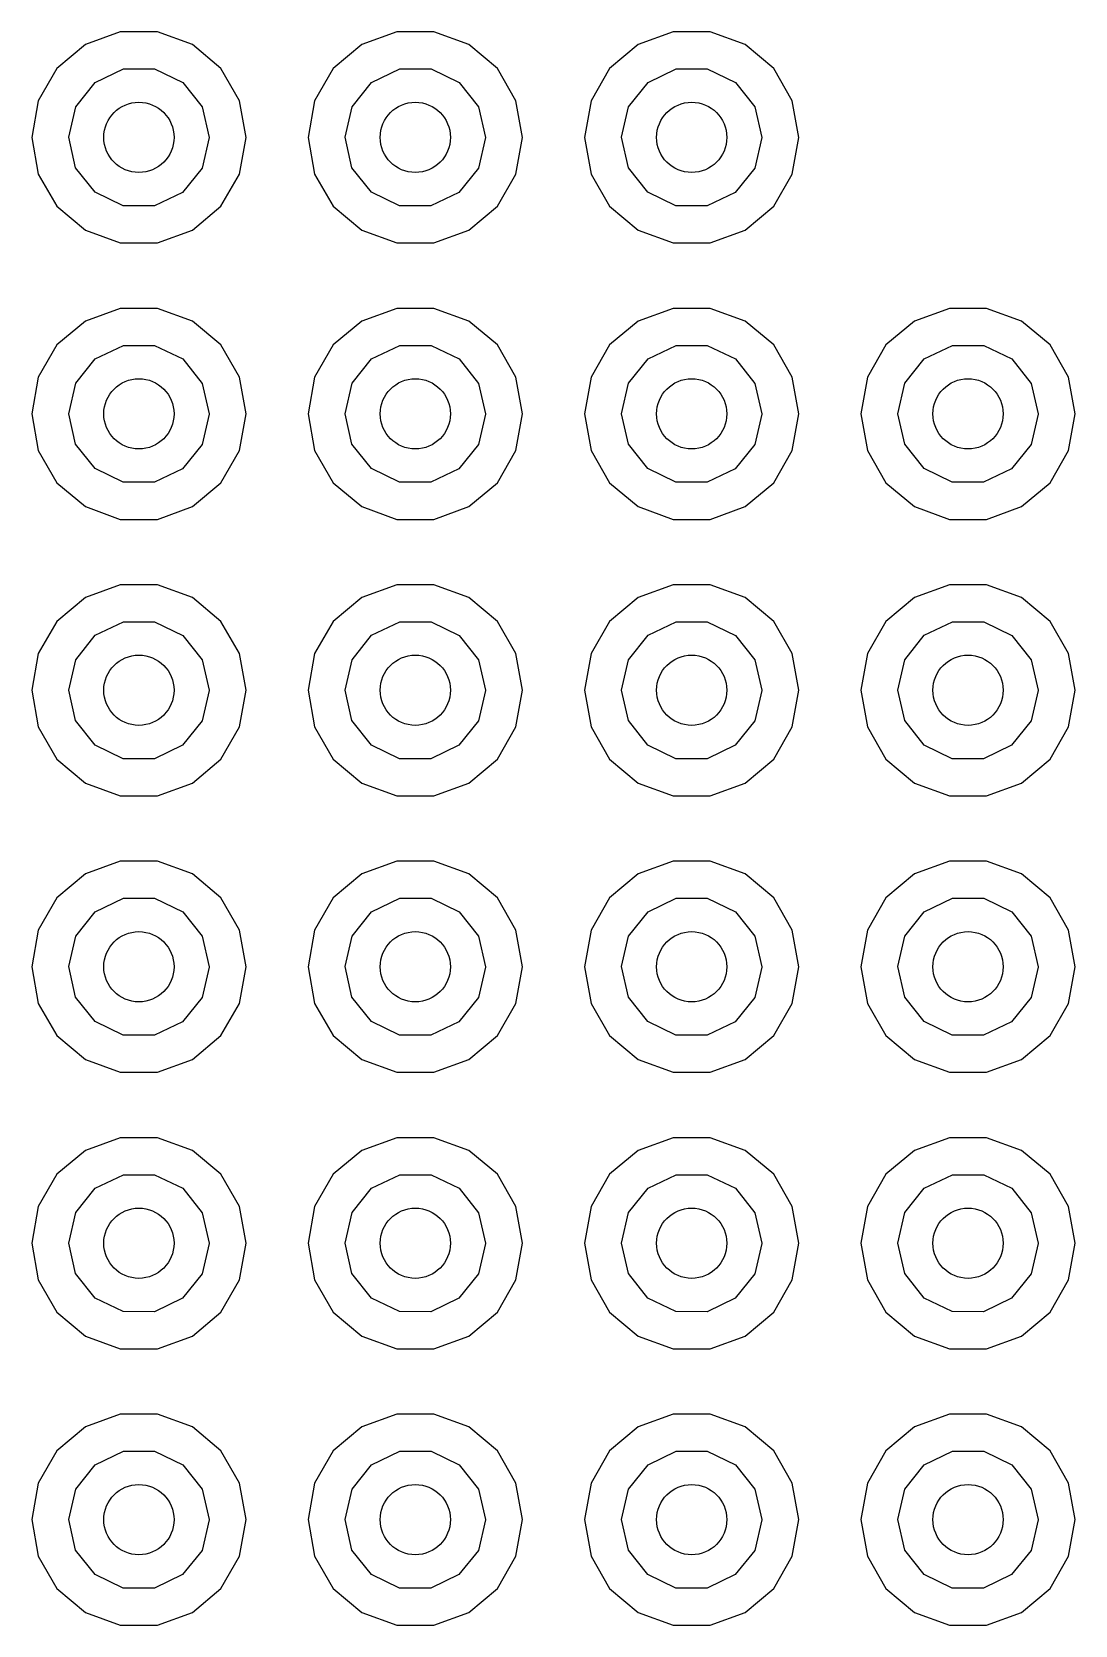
# Model space of a CAD drawing. Extents: x 2.01 to 4.77, y -4.11 to -1.35.
# Drawn here: x 2.9701 to 3.089, y -3.1006 to -2.9191 of the extents above; entities that cross this region are included whole.
import ezdxf

# ---------------------------------------------------------------- set-up
doc = ezdxf.new("R2010")
doc.units = 0
doc.header["$MEASUREMENT"] = 0
doc.layers.add('BLACK', color=7, linetype='CONTINUOUS')

msp = doc.modelspace()

# ---------------------------------------------------------------- linework, layer by layer
at = {"layer": 'BLACK', "linetype": 'CONTINUOUS'}
for p, q in [((2.97618, -2.92053), (2.97293, -2.92326)), ((2.98016, -2.91908), (2.97618, -2.92053)), ((2.9844, -2.91908), (2.98016, -2.91908)), ((2.98839, -2.92053), (2.9844, -2.91908)), ((2.99163, -2.92326), (2.98839, -2.92053)), ((3.00768, -2.92053), (3.00443, -2.92326)), ((3.01166, -2.91908), (3.00768, -2.92053)), ((3.0159, -2.91908), (3.01166, -2.91908)), ((3.01988, -2.92053), (3.0159, -2.91908)), ((3.02313, -2.92326), (3.01988, -2.92053)), ((3.03917, -2.92053), (3.03593, -2.92326)), ((3.04316, -2.91908), (3.03917, -2.92053)), ((3.0474, -2.91908), (3.04316, -2.91908)), ((3.05138, -2.92053), (3.0474, -2.91908)), ((3.05463, -2.92326), (3.05138, -2.92053)), ((2.97293, -2.92326), (2.97081, -2.92693)), ((2.9773, -2.92484), (2.98051, -2.9233)), ((2.98051, -2.9233), (2.98407, -2.9233)), ((2.98407, -2.9233), (2.98727, -2.92485)), ((2.99375, -2.92693), (2.99163, -2.92326)), ((3.00443, -2.92326), (3.00231, -2.92693)), ((3.0088, -2.92484), (3.01201, -2.9233)), ((3.01201, -2.9233), (3.01557, -2.9233)), ((3.01557, -2.9233), (3.01877, -2.92485)), ((3.02525, -2.92693), (3.02313, -2.92326)), ((3.03593, -2.92326), (3.03381, -2.92693)), ((3.0403, -2.92484), (3.0435, -2.9233)), ((3.0435, -2.9233), (3.04706, -2.9233)), ((3.04706, -2.9233), (3.05027, -2.92485)), ((3.05674, -2.92693), (3.05463, -2.92326)), ((2.97508, -2.92762), (2.9773, -2.92484)), ((2.98727, -2.92485), (2.98949, -2.92763)), ((3.00658, -2.92762), (3.0088, -2.92484)), ((3.01877, -2.92485), (3.02099, -2.92763)), ((3.03807, -2.92762), (3.0403, -2.92484)), ((3.05027, -2.92485), (3.05248, -2.92763)), ((2.97081, -2.92693), (2.97008, -2.9311)), ((2.97428, -2.93109), (2.97508, -2.92762)), ((2.98949, -2.92763), (2.99028, -2.9311)), ((2.99449, -2.9311), (2.99375, -2.92693)), ((3.00231, -2.92693), (3.00157, -2.9311)), ((3.00578, -2.93109), (3.00658, -2.92762)), ((3.02099, -2.92763), (3.02178, -2.9311)), ((3.02598, -2.9311), (3.02525, -2.92693)), ((3.03381, -2.92693), (3.03307, -2.9311)), ((3.03728, -2.93109), (3.03807, -2.92762)), ((3.05248, -2.92763), (3.05328, -2.9311)), ((3.05748, -2.9311), (3.05674, -2.92693)), ((2.97008, -2.9311), (2.97081, -2.93528)), ((2.97507, -2.93456), (2.97428, -2.93109)), ((2.99028, -2.93113), (2.98948, -2.9346)), ((2.99028, -2.9311), (2.99028, -2.93113)), ((2.99375, -2.93528), (2.99449, -2.9311)), ((3.00157, -2.9311), (3.00231, -2.93528)), ((3.00656, -2.93456), (3.00578, -2.93109)), ((3.02178, -2.93113), (3.02098, -2.9346)), ((3.02178, -2.9311), (3.02178, -2.93113)), ((3.02525, -2.93528), (3.02598, -2.9311)), ((3.03307, -2.9311), (3.03381, -2.93528)), ((3.03806, -2.93456), (3.03728, -2.93109)), ((3.05328, -2.93113), (3.05247, -2.9346)), ((3.05328, -2.9311), (3.05328, -2.93113)), ((3.05674, -2.93528), (3.05748, -2.9311)), ((2.97728, -2.93735), (2.97507, -2.93456)), ((2.98948, -2.9346), (2.98725, -2.93737)), ((3.00878, -2.93735), (3.00656, -2.93456)), ((3.02098, -2.9346), (3.01875, -2.93737)), ((3.04027, -2.93735), (3.03806, -2.93456)), ((3.05247, -2.9346), (3.05024, -2.93737)), ((2.97081, -2.93528), (2.97293, -2.93895)), ((2.99163, -2.93895), (2.99375, -2.93528)), ((3.00231, -2.93528), (3.00443, -2.93895)), ((3.02313, -2.93895), (3.02525, -2.93528)), ((3.03381, -2.93528), (3.03593, -2.93895)), ((3.05463, -2.93895), (3.05674, -2.93528)), ((2.98048, -2.9389), (2.97728, -2.93735)), ((2.98725, -2.93737), (2.98404, -2.93891)), ((3.01198, -2.9389), (3.00878, -2.93735)), ((3.01875, -2.93737), (3.01554, -2.93891)), ((3.04348, -2.9389), (3.04027, -2.93735)), ((3.05024, -2.93737), (3.04703, -2.93891)), ((2.97293, -2.93895), (2.97618, -2.94167)), ((2.98404, -2.93891), (2.98048, -2.9389)), ((2.98839, -2.94167), (2.99163, -2.93895)), ((3.00443, -2.93895), (3.00768, -2.94167)), ((3.01554, -2.93891), (3.01198, -2.9389)), ((3.01988, -2.94167), (3.02313, -2.93895)), ((3.03593, -2.93895), (3.03917, -2.94167)), ((3.04703, -2.93891), (3.04348, -2.9389)), ((3.05138, -2.94167), (3.05463, -2.93895)), ((2.97618, -2.94167), (2.98016, -2.94312)), ((2.9844, -2.94312), (2.98839, -2.94167)), ((3.00768, -2.94167), (3.01166, -2.94312)), ((3.0159, -2.94312), (3.01988, -2.94167)), ((3.03917, -2.94167), (3.04316, -2.94312)), ((3.0474, -2.94312), (3.05138, -2.94167)), ((2.98016, -2.94312), (2.9844, -2.94312)), ((3.01166, -2.94312), (3.0159, -2.94312)), ((3.04316, -2.94312), (3.0474, -2.94312)), ((2.98016, -2.95058), (2.97618, -2.95203)), ((2.9844, -2.95058), (2.98016, -2.95058)), ((2.98839, -2.95203), (2.9844, -2.95058)), ((3.01166, -2.95058), (3.00768, -2.95203)), ((3.0159, -2.95058), (3.01166, -2.95058)), ((3.01988, -2.95203), (3.0159, -2.95058)), ((3.04316, -2.95058), (3.03917, -2.95203)), ((3.0474, -2.95058), (3.04316, -2.95058)), ((3.05138, -2.95203), (3.0474, -2.95058)), ((3.07465, -2.95058), (3.07067, -2.95203)), ((3.07889, -2.95058), (3.07465, -2.95058)), ((3.08287, -2.95203), (3.07889, -2.95058)), ((2.97618, -2.95203), (2.97293, -2.95475)), ((2.99163, -2.95475), (2.98839, -2.95203)), ((3.00768, -2.95203), (3.00443, -2.95475)), ((3.02313, -2.95475), (3.01988, -2.95203)), ((3.03917, -2.95203), (3.03593, -2.95475)), ((3.05463, -2.95475), (3.05138, -2.95203)), ((3.07067, -2.95203), (3.06742, -2.95475)), ((3.08612, -2.95475), (3.08287, -2.95203)), ((2.97293, -2.95475), (2.97081, -2.95842)), ((2.9773, -2.95634), (2.98051, -2.9548)), ((2.98051, -2.9548), (2.98407, -2.9548)), ((2.98407, -2.9548), (2.98727, -2.95635)), ((2.99375, -2.95842), (2.99163, -2.95475)), ((3.00443, -2.95475), (3.00231, -2.95842)), ((3.0088, -2.95634), (3.01201, -2.9548)), ((3.01201, -2.9548), (3.01557, -2.9548)), ((3.01557, -2.9548), (3.01877, -2.95635)), ((3.02525, -2.95842), (3.02313, -2.95475)), ((3.03593, -2.95475), (3.03381, -2.95842)), ((3.0403, -2.95634), (3.0435, -2.9548)), ((3.0435, -2.9548), (3.04706, -2.9548)), ((3.04706, -2.9548), (3.05027, -2.95635)), ((3.05674, -2.95842), (3.05463, -2.95475)), ((3.06742, -2.95475), (3.0653, -2.95842)), ((3.07179, -2.95634), (3.075, -2.9548)), ((3.075, -2.9548), (3.07856, -2.9548)), ((3.07856, -2.9548), (3.08176, -2.95635)), ((3.08824, -2.95842), (3.08612, -2.95475)), ((2.97508, -2.95912), (2.9773, -2.95634)), ((2.98727, -2.95635), (2.98949, -2.95913)), ((3.00658, -2.95912), (3.0088, -2.95634)), ((3.01877, -2.95635), (3.02099, -2.95913)), ((3.03807, -2.95912), (3.0403, -2.95634)), ((3.05027, -2.95635), (3.05248, -2.95913)), ((3.06957, -2.95912), (3.07179, -2.95634)), ((3.08176, -2.95635), (3.08398, -2.95913)), ((2.97081, -2.95842), (2.97008, -2.9626)), ((2.99449, -2.9626), (2.99375, -2.95842)), ((3.00231, -2.95842), (3.00157, -2.9626)), ((3.02598, -2.9626), (3.02525, -2.95842)), ((3.03381, -2.95842), (3.03307, -2.9626)), ((3.05748, -2.9626), (3.05674, -2.95842)), ((3.0653, -2.95842), (3.06457, -2.9626)), ((3.08898, -2.9626), (3.08824, -2.95842)), ((2.97428, -2.96258), (2.97508, -2.95912)), ((2.98949, -2.95913), (2.99028, -2.9626)), ((3.00578, -2.96258), (3.00658, -2.95912)), ((3.02099, -2.95913), (3.02178, -2.9626)), ((3.03728, -2.96258), (3.03807, -2.95912)), ((3.05248, -2.95913), (3.05328, -2.9626)), ((3.06877, -2.96258), (3.06957, -2.95912)), ((3.08398, -2.95913), (3.08477, -2.9626)), ((2.97008, -2.9626), (2.97081, -2.96677)), ((2.97507, -2.96606), (2.97428, -2.96258)), ((2.99028, -2.96263), (2.98948, -2.96609)), ((2.99028, -2.9626), (2.99028, -2.96263)), ((2.99375, -2.96677), (2.99449, -2.9626)), ((3.00157, -2.9626), (3.00231, -2.96677)), ((3.00656, -2.96606), (3.00578, -2.96258)), ((3.02178, -2.96263), (3.02098, -2.96609)), ((3.02178, -2.9626), (3.02178, -2.96263)), ((3.02525, -2.96677), (3.02598, -2.9626)), ((3.03307, -2.9626), (3.03381, -2.96677)), ((3.03806, -2.96606), (3.03728, -2.96258)), ((3.05328, -2.96263), (3.05247, -2.96609)), ((3.05328, -2.9626), (3.05328, -2.96263)), ((3.05674, -2.96677), (3.05748, -2.9626)), ((3.06457, -2.9626), (3.0653, -2.96677)), ((3.06956, -2.96606), (3.06877, -2.96258)), ((3.08477, -2.96263), (3.08397, -2.96609)), ((3.08477, -2.9626), (3.08477, -2.96263)), ((3.08824, -2.96677), (3.08898, -2.9626)), ((2.97081, -2.96677), (2.97293, -2.97044)), ((2.97728, -2.96884), (2.97507, -2.96606)), ((2.98948, -2.96609), (2.98725, -2.96887)), ((2.99163, -2.97044), (2.99375, -2.96677)), ((3.00231, -2.96677), (3.00443, -2.97044)), ((3.00878, -2.96884), (3.00656, -2.96606)), ((3.02098, -2.96609), (3.01875, -2.96887)), ((3.02313, -2.97044), (3.02525, -2.96677)), ((3.03381, -2.96677), (3.03593, -2.97044)), ((3.04027, -2.96884), (3.03806, -2.96606)), ((3.05247, -2.96609), (3.05024, -2.96887)), ((3.05463, -2.97044), (3.05674, -2.96677)), ((3.0653, -2.96677), (3.06742, -2.97044)), ((3.07177, -2.96884), (3.06956, -2.96606)), ((3.08397, -2.96609), (3.08174, -2.96887)), ((3.08612, -2.97044), (3.08824, -2.96677)), ((2.98048, -2.97039), (2.97728, -2.96884)), ((2.98725, -2.96887), (2.98404, -2.9704)), ((3.01198, -2.97039), (3.00878, -2.96884)), ((3.01875, -2.96887), (3.01554, -2.9704)), ((3.04348, -2.97039), (3.04027, -2.96884)), ((3.05024, -2.96887), (3.04703, -2.9704)), ((3.07497, -2.97039), (3.07177, -2.96884)), ((3.08174, -2.96887), (3.07853, -2.9704)), ((2.97293, -2.97044), (2.97618, -2.97317)), ((2.98404, -2.9704), (2.98048, -2.97039)), ((2.98839, -2.97317), (2.99163, -2.97044)), ((3.00443, -2.97044), (3.00768, -2.97317)), ((3.01554, -2.9704), (3.01198, -2.97039)), ((3.01988, -2.97317), (3.02313, -2.97044)), ((3.03593, -2.97044), (3.03917, -2.97317)), ((3.04703, -2.9704), (3.04348, -2.97039)), ((3.05138, -2.97317), (3.05463, -2.97044)), ((3.06742, -2.97044), (3.07067, -2.97317)), ((3.07853, -2.9704), (3.07497, -2.97039)), ((3.08287, -2.97317), (3.08612, -2.97044)), ((2.97618, -2.97317), (2.98016, -2.97462)), ((2.9844, -2.97462), (2.98839, -2.97317)), ((3.00768, -2.97317), (3.01166, -2.97462)), ((3.0159, -2.97462), (3.01988, -2.97317)), ((3.03917, -2.97317), (3.04316, -2.97462)), ((3.0474, -2.97462), (3.05138, -2.97317)), ((3.07067, -2.97317), (3.07465, -2.97462)), ((3.07889, -2.97462), (3.08287, -2.97317)), ((2.98016, -2.97462), (2.9844, -2.97462)), ((3.01166, -2.97462), (3.0159, -2.97462)), ((3.04316, -2.97462), (3.0474, -2.97462)), ((3.07465, -2.97462), (3.07889, -2.97462)), ((2.98016, -2.98207), (2.97618, -2.98352)), ((2.9844, -2.98207), (2.98016, -2.98207)), ((2.98839, -2.98352), (2.9844, -2.98207)), ((3.01166, -2.98207), (3.00768, -2.98352)), ((3.0159, -2.98207), (3.01166, -2.98207)), ((3.01988, -2.98352), (3.0159, -2.98207)), ((3.04316, -2.98207), (3.03917, -2.98352)), ((3.0474, -2.98207), (3.04316, -2.98207)), ((3.05138, -2.98352), (3.0474, -2.98207)), ((3.07465, -2.98207), (3.07067, -2.98352)), ((3.07889, -2.98207), (3.07465, -2.98207)), ((3.08287, -2.98352), (3.07889, -2.98207)), ((2.97618, -2.98352), (2.97293, -2.98625)), ((2.99163, -2.98625), (2.98839, -2.98352)), ((3.00768, -2.98352), (3.00443, -2.98625)), ((3.02313, -2.98625), (3.01988, -2.98352)), ((3.03917, -2.98352), (3.03593, -2.98625)), ((3.05463, -2.98625), (3.05138, -2.98352)), ((3.07067, -2.98352), (3.06742, -2.98625)), ((3.08612, -2.98625), (3.08287, -2.98352)), ((2.97293, -2.98625), (2.97081, -2.98992)), ((2.9773, -2.98783), (2.98051, -2.98629)), ((2.98051, -2.98629), (2.98407, -2.9863)), ((2.98407, -2.9863), (2.98727, -2.98784)), ((2.99375, -2.98992), (2.99163, -2.98625)), ((3.00443, -2.98625), (3.00231, -2.98992)), ((3.0088, -2.98783), (3.01201, -2.98629)), ((3.01201, -2.98629), (3.01557, -2.9863)), ((3.01557, -2.9863), (3.01877, -2.98784)), ((3.02525, -2.98992), (3.02313, -2.98625)), ((3.03593, -2.98625), (3.03381, -2.98992)), ((3.0403, -2.98783), (3.0435, -2.98629)), ((3.0435, -2.98629), (3.04706, -2.9863)), ((3.04706, -2.9863), (3.05027, -2.98784)), ((3.05674, -2.98992), (3.05463, -2.98625)), ((3.06742, -2.98625), (3.0653, -2.98992)), ((3.07179, -2.98783), (3.075, -2.98629)), ((3.075, -2.98629), (3.07856, -2.9863)), ((3.07856, -2.9863), (3.08176, -2.98784)), ((3.08824, -2.98992), (3.08612, -2.98625)), ((2.97508, -2.99061), (2.9773, -2.98783)), ((2.98727, -2.98784), (2.98949, -2.99063)), ((3.00658, -2.99061), (3.0088, -2.98783)), ((3.01877, -2.98784), (3.02099, -2.99063)), ((3.03807, -2.99061), (3.0403, -2.98783)), ((3.05027, -2.98784), (3.05248, -2.99063)), ((3.06957, -2.99061), (3.07179, -2.98783)), ((3.08176, -2.98784), (3.08398, -2.99063)), ((2.97081, -2.98992), (2.97008, -2.99409)), ((2.97428, -2.99408), (2.97508, -2.99061)), ((2.98949, -2.99063), (2.99028, -2.99409)), ((2.99449, -2.99409), (2.99375, -2.98992)), ((3.00231, -2.98992), (3.00157, -2.99409)), ((3.00578, -2.99408), (3.00658, -2.99061)), ((3.02099, -2.99063), (3.02178, -2.99409)), ((3.02598, -2.99409), (3.02525, -2.98992)), ((3.03381, -2.98992), (3.03307, -2.99409)), ((3.03728, -2.99408), (3.03807, -2.99061)), ((3.05248, -2.99063), (3.05328, -2.99409)), ((3.05748, -2.99409), (3.05674, -2.98992)), ((3.0653, -2.98992), (3.06457, -2.99409)), ((3.06877, -2.99408), (3.06957, -2.99061)), ((3.08398, -2.99063), (3.08477, -2.99409)), ((3.08898, -2.99409), (3.08824, -2.98992)), ((2.97008, -2.99409), (2.97081, -2.99827)), ((2.97507, -2.99755), (2.97428, -2.99408)), ((2.99028, -2.99412), (2.98948, -2.99759)), ((2.99028, -2.99409), (2.99028, -2.99412)), ((2.99375, -2.99827), (2.99449, -2.99409)), ((3.00157, -2.99409), (3.00231, -2.99827)), ((3.00656, -2.99755), (3.00578, -2.99408)), ((3.02178, -2.99412), (3.02098, -2.99759)), ((3.02178, -2.99409), (3.02178, -2.99412)), ((3.02525, -2.99827), (3.02598, -2.99409)), ((3.03307, -2.99409), (3.03381, -2.99827)), ((3.03806, -2.99755), (3.03728, -2.99408)), ((3.05328, -2.99412), (3.05247, -2.99759)), ((3.05328, -2.99409), (3.05328, -2.99412)), ((3.05674, -2.99827), (3.05748, -2.99409)), ((3.06457, -2.99409), (3.0653, -2.99827)), ((3.06956, -2.99755), (3.06877, -2.99408)), ((3.08477, -2.99412), (3.08397, -2.99759)), ((3.08477, -2.99409), (3.08477, -2.99412)), ((3.08824, -2.99827), (3.08898, -2.99409)), ((2.97081, -2.99827), (2.97293, -3.00194)), ((2.97728, -3.00034), (2.97507, -2.99755)), ((2.98948, -2.99759), (2.98725, -3.00036)), ((2.99163, -3.00194), (2.99375, -2.99827)), ((3.00231, -2.99827), (3.00443, -3.00194)), ((3.00878, -3.00034), (3.00656, -2.99755)), ((3.02098, -2.99759), (3.01875, -3.00036)), ((3.02313, -3.00194), (3.02525, -2.99827)), ((3.03381, -2.99827), (3.03593, -3.00194)), ((3.04027, -3.00034), (3.03806, -2.99755)), ((3.05247, -2.99759), (3.05024, -3.00036)), ((3.05463, -3.00194), (3.05674, -2.99827)), ((3.0653, -2.99827), (3.06742, -3.00194)), ((3.07177, -3.00034), (3.06956, -2.99755)), ((3.08397, -2.99759), (3.08174, -3.00036)), ((3.08612, -3.00194), (3.08824, -2.99827)), ((2.98048, -3.00189), (2.97728, -3.00034)), ((2.98725, -3.00036), (2.98404, -3.0019)), ((3.01198, -3.00189), (3.00878, -3.00034)), ((3.01875, -3.00036), (3.01554, -3.0019)), ((3.04348, -3.00189), (3.04027, -3.00034)), ((3.05024, -3.00036), (3.04703, -3.0019)), ((3.07497, -3.00189), (3.07177, -3.00034)), ((3.08174, -3.00036), (3.07853, -3.0019)), ((2.97293, -3.00194), (2.97618, -3.00466)), ((2.98404, -3.0019), (2.98048, -3.00189)), ((2.98839, -3.00466), (2.99163, -3.00194)), ((3.00443, -3.00194), (3.00768, -3.00466)), ((3.01554, -3.0019), (3.01198, -3.00189)), ((3.01988, -3.00466), (3.02313, -3.00194)), ((3.03593, -3.00194), (3.03917, -3.00466)), ((3.04703, -3.0019), (3.04348, -3.00189)), ((3.05138, -3.00466), (3.05463, -3.00194)), ((3.06742, -3.00194), (3.07067, -3.00466)), ((3.07853, -3.0019), (3.07497, -3.00189)), ((3.08287, -3.00466), (3.08612, -3.00194)), ((2.97618, -3.00466), (2.98016, -3.00611)), ((2.9844, -3.00611), (2.98839, -3.00466)), ((3.00768, -3.00466), (3.01166, -3.00611)), ((3.0159, -3.00611), (3.01988, -3.00466)), ((3.03917, -3.00466), (3.04316, -3.00611)), ((3.0474, -3.00611), (3.05138, -3.00466)), ((3.07067, -3.00466), (3.07465, -3.00611)), ((3.07889, -3.00611), (3.08287, -3.00466)), ((2.98016, -3.00611), (2.9844, -3.00611)), ((3.01166, -3.00611), (3.0159, -3.00611)), ((3.04316, -3.00611), (3.0474, -3.00611)), ((3.07465, -3.00611), (3.07889, -3.00611)), ((2.97618, -3.01502), (2.97293, -3.01775)), ((2.98016, -3.01357), (2.97618, -3.01502)), ((2.9844, -3.01357), (2.98016, -3.01357)), ((2.98839, -3.01502), (2.9844, -3.01357)), ((2.99163, -3.01775), (2.98839, -3.01502)), ((3.00768, -3.01502), (3.00443, -3.01775)), ((3.01166, -3.01357), (3.00768, -3.01502)), ((3.0159, -3.01357), (3.01166, -3.01357)), ((3.01988, -3.01502), (3.0159, -3.01357)), ((3.02313, -3.01775), (3.01988, -3.01502)), ((3.03917, -3.01502), (3.03593, -3.01775)), ((3.04316, -3.01357), (3.03917, -3.01502)), ((3.0474, -3.01357), (3.04316, -3.01357)), ((3.05138, -3.01502), (3.0474, -3.01357)), ((3.05463, -3.01775), (3.05138, -3.01502)), ((3.07067, -3.01502), (3.06742, -3.01775)), ((3.07465, -3.01357), (3.07067, -3.01502)), ((3.07889, -3.01357), (3.07465, -3.01357)), ((3.08287, -3.01502), (3.07889, -3.01357)), ((3.08612, -3.01775), (3.08287, -3.01502)), ((2.97293, -3.01775), (2.97081, -3.02142)), ((2.9773, -3.01933), (2.98051, -3.01779)), ((2.98051, -3.01779), (2.98407, -3.01779)), ((2.98407, -3.01779), (2.98727, -3.01934)), ((2.99375, -3.02142), (2.99163, -3.01775)), ((3.00443, -3.01775), (3.00231, -3.02142)), ((3.0088, -3.01933), (3.01201, -3.01779)), ((3.01201, -3.01779), (3.01557, -3.01779)), ((3.01557, -3.01779), (3.01877, -3.01934)), ((3.02525, -3.02142), (3.02313, -3.01775)), ((3.03593, -3.01775), (3.03381, -3.02142)), ((3.0403, -3.01933), (3.0435, -3.01779)), ((3.0435, -3.01779), (3.04706, -3.01779)), ((3.04706, -3.01779), (3.05027, -3.01934)), ((3.05674, -3.02142), (3.05463, -3.01775)), ((3.06742, -3.01775), (3.0653, -3.02142)), ((3.07179, -3.01933), (3.075, -3.01779)), ((3.075, -3.01779), (3.07856, -3.01779)), ((3.07856, -3.01779), (3.08176, -3.01934)), ((3.08824, -3.02142), (3.08612, -3.01775)), ((2.97508, -3.02211), (2.9773, -3.01933)), ((2.98727, -3.01934), (2.98949, -3.02212)), ((3.00658, -3.02211), (3.0088, -3.01933)), ((3.01877, -3.01934), (3.02099, -3.02212)), ((3.03807, -3.02211), (3.0403, -3.01933)), ((3.05027, -3.01934), (3.05248, -3.02212)), ((3.06957, -3.02211), (3.07179, -3.01933)), ((3.08176, -3.01934), (3.08398, -3.02212)), ((2.97081, -3.02142), (2.97008, -3.02559)), ((2.97428, -3.02558), (2.97508, -3.02211)), ((2.98949, -3.02212), (2.99028, -3.02559)), ((2.99449, -3.02559), (2.99375, -3.02142)), ((3.00231, -3.02142), (3.00157, -3.02559)), ((3.00578, -3.02558), (3.00658, -3.02211)), ((3.02099, -3.02212), (3.02178, -3.02559)), ((3.02598, -3.02559), (3.02525, -3.02142)), ((3.03381, -3.02142), (3.03307, -3.02559)), ((3.03728, -3.02558), (3.03807, -3.02211)), ((3.05248, -3.02212), (3.05328, -3.02559)), ((3.05748, -3.02559), (3.05674, -3.02142)), ((3.0653, -3.02142), (3.06457, -3.02559)), ((3.06877, -3.02558), (3.06957, -3.02211)), ((3.08398, -3.02212), (3.08477, -3.02559)), ((3.08898, -3.02559), (3.08824, -3.02142)), ((2.97008, -3.02559), (2.97081, -3.02976)), ((2.97507, -3.02905), (2.97428, -3.02558)), ((2.99028, -3.02562), (2.98948, -3.02908)), ((2.99028, -3.02559), (2.99028, -3.02562)), ((2.99375, -3.02976), (2.99449, -3.02559)), ((3.00157, -3.02559), (3.00231, -3.02976)), ((3.00656, -3.02905), (3.00578, -3.02558)), ((3.02178, -3.02562), (3.02098, -3.02908)), ((3.02178, -3.02559), (3.02178, -3.02562)), ((3.02525, -3.02976), (3.02598, -3.02559)), ((3.03307, -3.02559), (3.03381, -3.02976)), ((3.03806, -3.02905), (3.03728, -3.02558)), ((3.05328, -3.02562), (3.05247, -3.02908)), ((3.05328, -3.02559), (3.05328, -3.02562)), ((3.05674, -3.02976), (3.05748, -3.02559)), ((3.06457, -3.02559), (3.0653, -3.02976)), ((3.06956, -3.02905), (3.06877, -3.02558)), ((3.08477, -3.02562), (3.08397, -3.02908)), ((3.08477, -3.02559), (3.08477, -3.02562)), ((3.08824, -3.02976), (3.08898, -3.02559)), ((2.97728, -3.03183), (2.97507, -3.02905)), ((2.98948, -3.02908), (2.98725, -3.03186)), ((3.00878, -3.03183), (3.00656, -3.02905)), ((3.02098, -3.02908), (3.01875, -3.03186)), ((3.04027, -3.03183), (3.03806, -3.02905)), ((3.05247, -3.02908), (3.05024, -3.03186)), ((3.07177, -3.03183), (3.06956, -3.02905)), ((3.08397, -3.02908), (3.08174, -3.03186)), ((2.97081, -3.02976), (2.97293, -3.03344)), ((2.99163, -3.03344), (2.99375, -3.02976)), ((3.00231, -3.02976), (3.00443, -3.03344)), ((3.02313, -3.03344), (3.02525, -3.02976)), ((3.03381, -3.02976), (3.03593, -3.03344)), ((3.05463, -3.03344), (3.05674, -3.02976)), ((3.0653, -3.02976), (3.06742, -3.03344)), ((3.08612, -3.03344), (3.08824, -3.02976)), ((2.98048, -3.03339), (2.97728, -3.03183)), ((2.98725, -3.03186), (2.98404, -3.03339)), ((3.01198, -3.03339), (3.00878, -3.03183)), ((3.01875, -3.03186), (3.01554, -3.03339)), ((3.04348, -3.03339), (3.04027, -3.03183)), ((3.05024, -3.03186), (3.04703, -3.03339)), ((3.07497, -3.03339), (3.07177, -3.03183)), ((3.08174, -3.03186), (3.07853, -3.03339)), ((2.97293, -3.03344), (2.97618, -3.03616)), ((2.98404, -3.03339), (2.98048, -3.03339)), ((2.98839, -3.03616), (2.99163, -3.03344)), ((3.00443, -3.03344), (3.00768, -3.03616)), ((3.01554, -3.03339), (3.01198, -3.03339)), ((3.01988, -3.03616), (3.02313, -3.03344)), ((3.03593, -3.03344), (3.03917, -3.03616)), ((3.04703, -3.03339), (3.04348, -3.03339)), ((3.05138, -3.03616), (3.05463, -3.03344)), ((3.06742, -3.03344), (3.07067, -3.03616)), ((3.07853, -3.03339), (3.07497, -3.03339)), ((3.08287, -3.03616), (3.08612, -3.03344)), ((2.97618, -3.03616), (2.98016, -3.03761)), ((2.9844, -3.03761), (2.98839, -3.03616)), ((3.00768, -3.03616), (3.01166, -3.03761)), ((3.0159, -3.03761), (3.01988, -3.03616)), ((3.03917, -3.03616), (3.04316, -3.03761)), ((3.0474, -3.03761), (3.05138, -3.03616)), ((3.07067, -3.03616), (3.07465, -3.03761)), ((3.07889, -3.03761), (3.08287, -3.03616)), ((2.98016, -3.03761), (2.9844, -3.03761)), ((3.01166, -3.03761), (3.0159, -3.03761)), ((3.04316, -3.03761), (3.0474, -3.03761)), ((3.07465, -3.03761), (3.07889, -3.03761)), ((2.98016, -3.04507), (2.97618, -3.04652)), ((2.9844, -3.04507), (2.98016, -3.04507)), ((2.98839, -3.04652), (2.9844, -3.04507)), ((3.01166, -3.04507), (3.00768, -3.04652)), ((3.0159, -3.04507), (3.01166, -3.04507)), ((3.01988, -3.04652), (3.0159, -3.04507)), ((3.04316, -3.04507), (3.03917, -3.04652)), ((3.0474, -3.04507), (3.04316, -3.04507)), ((3.05138, -3.04652), (3.0474, -3.04507)), ((3.07465, -3.04507), (3.07067, -3.04652)), ((3.07889, -3.04507), (3.07465, -3.04507)), ((3.08287, -3.04652), (3.07889, -3.04507)), ((2.97618, -3.04652), (2.97293, -3.04924)), ((2.99163, -3.04924), (2.98839, -3.04652)), ((3.00768, -3.04652), (3.00443, -3.04924)), ((3.02313, -3.04924), (3.01988, -3.04652)), ((3.03917, -3.04652), (3.03593, -3.04924)), ((3.05463, -3.04924), (3.05138, -3.04652)), ((3.07067, -3.04652), (3.06742, -3.04924)), ((3.08612, -3.04924), (3.08287, -3.04652)), ((2.97293, -3.04924), (2.97081, -3.05291)), ((2.9773, -3.05083), (2.98051, -3.04929)), ((2.98051, -3.04929), (2.98407, -3.04929)), ((2.98407, -3.04929), (2.98727, -3.05083)), ((2.99375, -3.05291), (2.99163, -3.04924)), ((3.00443, -3.04924), (3.00231, -3.05291)), ((3.0088, -3.05083), (3.01201, -3.04929)), ((3.01201, -3.04929), (3.01557, -3.04929)), ((3.01557, -3.04929), (3.01877, -3.05083)), ((3.02525, -3.05291), (3.02313, -3.04924)), ((3.03593, -3.04924), (3.03381, -3.05291)), ((3.0403, -3.05083), (3.0435, -3.04929)), ((3.0435, -3.04929), (3.04706, -3.04929)), ((3.04706, -3.04929), (3.05027, -3.05083)), ((3.05674, -3.05291), (3.05463, -3.04924)), ((3.06742, -3.04924), (3.0653, -3.05291)), ((3.07179, -3.05083), (3.075, -3.04929)), ((3.075, -3.04929), (3.07856, -3.04929)), ((3.07856, -3.04929), (3.08176, -3.05083)), ((3.08824, -3.05291), (3.08612, -3.04924)), ((2.97508, -3.0536), (2.9773, -3.05083)), ((2.98727, -3.05083), (2.98949, -3.05362)), ((3.00658, -3.0536), (3.0088, -3.05083)), ((3.01877, -3.05083), (3.02099, -3.05362)), ((3.03807, -3.0536), (3.0403, -3.05083)), ((3.05027, -3.05083), (3.05248, -3.05362)), ((3.06957, -3.0536), (3.07179, -3.05083)), ((3.08176, -3.05083), (3.08398, -3.05362)), ((2.97081, -3.05291), (2.97008, -3.05709)), ((2.99449, -3.05709), (2.99375, -3.05291)), ((3.00231, -3.05291), (3.00157, -3.05709)), ((3.02598, -3.05709), (3.02525, -3.05291)), ((3.03381, -3.05291), (3.03307, -3.05709)), ((3.05748, -3.05709), (3.05674, -3.05291)), ((3.0653, -3.05291), (3.06457, -3.05709)), ((3.08898, -3.05709), (3.08824, -3.05291)), ((2.97428, -3.05707), (2.97508, -3.0536)), ((2.98949, -3.05362), (2.99028, -3.05709)), ((3.00578, -3.05707), (3.00658, -3.0536)), ((3.02099, -3.05362), (3.02178, -3.05709)), ((3.03728, -3.05707), (3.03807, -3.0536)), ((3.05248, -3.05362), (3.05328, -3.05709)), ((3.06877, -3.05707), (3.06957, -3.0536)), ((3.08398, -3.05362), (3.08477, -3.05709)), ((2.97008, -3.05709), (2.97081, -3.06126)), ((2.97507, -3.06054), (2.97428, -3.05707)), ((2.99028, -3.05711), (2.98948, -3.06058)), ((2.99028, -3.05709), (2.99028, -3.05711)), ((2.99375, -3.06126), (2.99449, -3.05709)), ((3.00157, -3.05709), (3.00231, -3.06126)), ((3.00656, -3.06054), (3.00578, -3.05707)), ((3.02178, -3.05711), (3.02098, -3.06058)), ((3.02178, -3.05709), (3.02178, -3.05711)), ((3.02525, -3.06126), (3.02598, -3.05709)), ((3.03307, -3.05709), (3.03381, -3.06126)), ((3.03806, -3.06054), (3.03728, -3.05707)), ((3.05328, -3.05711), (3.05247, -3.06058)), ((3.05328, -3.05709), (3.05328, -3.05711)), ((3.05674, -3.06126), (3.05748, -3.05709)), ((3.06457, -3.05709), (3.0653, -3.06126)), ((3.06956, -3.06054), (3.06877, -3.05707)), ((3.08477, -3.05711), (3.08397, -3.06058)), ((3.08477, -3.05709), (3.08477, -3.05711)), ((3.08824, -3.06126), (3.08898, -3.05709)), ((2.97081, -3.06126), (2.97293, -3.06493)), ((2.97728, -3.06333), (2.97507, -3.06054)), ((2.98948, -3.06058), (2.98725, -3.06336)), ((2.99163, -3.06493), (2.99375, -3.06126)), ((3.00231, -3.06126), (3.00443, -3.06493)), ((3.00878, -3.06333), (3.00656, -3.06054)), ((3.02098, -3.06058), (3.01875, -3.06336)), ((3.02313, -3.06493), (3.02525, -3.06126)), ((3.03381, -3.06126), (3.03593, -3.06493)), ((3.04027, -3.06333), (3.03806, -3.06054)), ((3.05247, -3.06058), (3.05024, -3.06336)), ((3.05463, -3.06493), (3.05674, -3.06126)), ((3.0653, -3.06126), (3.06742, -3.06493)), ((3.07177, -3.06333), (3.06956, -3.06054)), ((3.08397, -3.06058), (3.08174, -3.06336)), ((3.08612, -3.06493), (3.08824, -3.06126)), ((2.98048, -3.06488), (2.97728, -3.06333)), ((2.98725, -3.06336), (2.98404, -3.06489)), ((3.01198, -3.06488), (3.00878, -3.06333)), ((3.01875, -3.06336), (3.01554, -3.06489)), ((3.04348, -3.06488), (3.04027, -3.06333)), ((3.05024, -3.06336), (3.04703, -3.06489)), ((3.07497, -3.06488), (3.07177, -3.06333)), ((3.08174, -3.06336), (3.07853, -3.06489)), ((2.97293, -3.06493), (2.97618, -3.06766)), ((2.98404, -3.06489), (2.98048, -3.06488)), ((2.98839, -3.06766), (2.99163, -3.06493)), ((3.00443, -3.06493), (3.00768, -3.06766)), ((3.01554, -3.06489), (3.01198, -3.06488)), ((3.01988, -3.06766), (3.02313, -3.06493)), ((3.03593, -3.06493), (3.03917, -3.06766)), ((3.04703, -3.06489), (3.04348, -3.06488)), ((3.05138, -3.06766), (3.05463, -3.06493)), ((3.06742, -3.06493), (3.07067, -3.06766)), ((3.07853, -3.06489), (3.07497, -3.06488)), ((3.08287, -3.06766), (3.08612, -3.06493)), ((2.97618, -3.06766), (2.98016, -3.06911)), ((2.9844, -3.06911), (2.98839, -3.06766)), ((3.00768, -3.06766), (3.01166, -3.06911)), ((3.0159, -3.06911), (3.01988, -3.06766)), ((3.03917, -3.06766), (3.04316, -3.06911)), ((3.0474, -3.06911), (3.05138, -3.06766)), ((3.07067, -3.06766), (3.07465, -3.06911)), ((3.07889, -3.06911), (3.08287, -3.06766)), ((2.98016, -3.06911), (2.9844, -3.06911)), ((3.01166, -3.06911), (3.0159, -3.06911)), ((3.04316, -3.06911), (3.0474, -3.06911)), ((3.07465, -3.06911), (3.07889, -3.06911)), ((2.98016, -3.07656), (2.97618, -3.07801)), ((2.9844, -3.07656), (2.98016, -3.07656)), ((2.98839, -3.07801), (2.9844, -3.07656)), ((3.01166, -3.07656), (3.00768, -3.07801)), ((3.0159, -3.07656), (3.01166, -3.07656)), ((3.01988, -3.07801), (3.0159, -3.07656)), ((3.04316, -3.07656), (3.03917, -3.07801)), ((3.0474, -3.07656), (3.04316, -3.07656)), ((3.05138, -3.07801), (3.0474, -3.07656)), ((3.07465, -3.07656), (3.07067, -3.07801)), ((3.07889, -3.07656), (3.07465, -3.07656)), ((3.08287, -3.07801), (3.07889, -3.07656)), ((2.97618, -3.07801), (2.97293, -3.08074)), ((2.99163, -3.08074), (2.98839, -3.07801)), ((3.00768, -3.07801), (3.00443, -3.08074)), ((3.02313, -3.08074), (3.01988, -3.07801)), ((3.03917, -3.07801), (3.03593, -3.08074)), ((3.05463, -3.08074), (3.05138, -3.07801)), ((3.07067, -3.07801), (3.06742, -3.08074)), ((3.08612, -3.08074), (3.08287, -3.07801)), ((2.97293, -3.08074), (2.97081, -3.08441)), ((2.9773, -3.08232), (2.98051, -3.08078)), ((2.98051, -3.08078), (2.98407, -3.08078)), ((2.98407, -3.08078), (2.98727, -3.08233)), ((2.99375, -3.08441), (2.99163, -3.08074)), ((3.00443, -3.08074), (3.00231, -3.08441)), ((3.0088, -3.08232), (3.01201, -3.08078)), ((3.01201, -3.08078), (3.01557, -3.08078)), ((3.01557, -3.08078), (3.01877, -3.08233)), ((3.02525, -3.08441), (3.02313, -3.08074)), ((3.03593, -3.08074), (3.03381, -3.08441)), ((3.0403, -3.08232), (3.0435, -3.08078)), ((3.0435, -3.08078), (3.04706, -3.08078)), ((3.04706, -3.08078), (3.05027, -3.08233)), ((3.05674, -3.08441), (3.05463, -3.08074)), ((3.06742, -3.08074), (3.0653, -3.08441)), ((3.07179, -3.08232), (3.075, -3.08078)), ((3.075, -3.08078), (3.07856, -3.08078)), ((3.07856, -3.08078), (3.08176, -3.08233)), ((3.08824, -3.08441), (3.08612, -3.08074)), ((2.97508, -3.0851), (2.9773, -3.08232)), ((2.98727, -3.08233), (2.98949, -3.08511)), ((3.00658, -3.0851), (3.0088, -3.08232)), ((3.01877, -3.08233), (3.02099, -3.08511)), ((3.03807, -3.0851), (3.0403, -3.08232)), ((3.05027, -3.08233), (3.05248, -3.08511)), ((3.06957, -3.0851), (3.07179, -3.08232)), ((3.08176, -3.08233), (3.08398, -3.08511)), ((2.97081, -3.08441), (2.97008, -3.08858)), ((2.97428, -3.08857), (2.97508, -3.0851)), ((2.98949, -3.08511), (2.99028, -3.08858)), ((2.99449, -3.08858), (2.99375, -3.08441)), ((3.00231, -3.08441), (3.00157, -3.08858)), ((3.00578, -3.08857), (3.00658, -3.0851)), ((3.02099, -3.08511), (3.02178, -3.08858)), ((3.02598, -3.08858), (3.02525, -3.08441)), ((3.03381, -3.08441), (3.03307, -3.08858)), ((3.03728, -3.08857), (3.03807, -3.0851)), ((3.05248, -3.08511), (3.05328, -3.08858)), ((3.05748, -3.08858), (3.05674, -3.08441)), ((3.0653, -3.08441), (3.06457, -3.08858)), ((3.06877, -3.08857), (3.06957, -3.0851)), ((3.08398, -3.08511), (3.08477, -3.08858)), ((3.08898, -3.08858), (3.08824, -3.08441)), ((2.97008, -3.08858), (2.97081, -3.09276)), ((2.97507, -3.09204), (2.97428, -3.08857)), ((2.99028, -3.08861), (2.98948, -3.09208)), ((2.99028, -3.08858), (2.99028, -3.08861)), ((2.99375, -3.09276), (2.99449, -3.08858)), ((3.00157, -3.08858), (3.00231, -3.09276)), ((3.00656, -3.09204), (3.00578, -3.08857)), ((3.02178, -3.08861), (3.02098, -3.09208)), ((3.02178, -3.08858), (3.02178, -3.08861)), ((3.02525, -3.09276), (3.02598, -3.08858)), ((3.03307, -3.08858), (3.03381, -3.09276)), ((3.03806, -3.09204), (3.03728, -3.08857)), ((3.05328, -3.08861), (3.05247, -3.09208)), ((3.05328, -3.08858), (3.05328, -3.08861)), ((3.05674, -3.09276), (3.05748, -3.08858)), ((3.06457, -3.08858), (3.0653, -3.09276)), ((3.06956, -3.09204), (3.06877, -3.08857)), ((3.08477, -3.08861), (3.08397, -3.09208)), ((3.08477, -3.08858), (3.08477, -3.08861)), ((3.08824, -3.09276), (3.08898, -3.08858)), ((2.97081, -3.09276), (2.97293, -3.09643)), ((2.97728, -3.09483), (2.97507, -3.09204)), ((2.98948, -3.09208), (2.98725, -3.09485)), ((2.99163, -3.09643), (2.99375, -3.09276)), ((3.00231, -3.09276), (3.00443, -3.09643)), ((3.00878, -3.09483), (3.00656, -3.09204)), ((3.02098, -3.09208), (3.01875, -3.09485)), ((3.02313, -3.09643), (3.02525, -3.09276)), ((3.03381, -3.09276), (3.03593, -3.09643)), ((3.04027, -3.09483), (3.03806, -3.09204)), ((3.05247, -3.09208), (3.05024, -3.09485)), ((3.05463, -3.09643), (3.05674, -3.09276)), ((3.0653, -3.09276), (3.06742, -3.09643)), ((3.07177, -3.09483), (3.06956, -3.09204)), ((3.08397, -3.09208), (3.08174, -3.09485)), ((3.08612, -3.09643), (3.08824, -3.09276)), ((2.98048, -3.09638), (2.97728, -3.09483)), ((2.98725, -3.09485), (2.98404, -3.09639)), ((3.01198, -3.09638), (3.00878, -3.09483)), ((3.01875, -3.09485), (3.01554, -3.09639)), ((3.04348, -3.09638), (3.04027, -3.09483)), ((3.05024, -3.09485), (3.04703, -3.09639)), ((3.07497, -3.09638), (3.07177, -3.09483)), ((3.08174, -3.09485), (3.07853, -3.09639)), ((2.97293, -3.09643), (2.97618, -3.09915)), ((2.98404, -3.09639), (2.98048, -3.09638)), ((2.98839, -3.09915), (2.99163, -3.09643)), ((3.00443, -3.09643), (3.00768, -3.09915)), ((3.01554, -3.09639), (3.01198, -3.09638)), ((3.01988, -3.09915), (3.02313, -3.09643)), ((3.03593, -3.09643), (3.03917, -3.09915)), ((3.04703, -3.09639), (3.04348, -3.09638)), ((3.05138, -3.09915), (3.05463, -3.09643)), ((3.06742, -3.09643), (3.07067, -3.09915)), ((3.07853, -3.09639), (3.07497, -3.09638)), ((3.08287, -3.09915), (3.08612, -3.09643)), ((2.97618, -3.09915), (2.98016, -3.1006)), ((2.9844, -3.1006), (2.98839, -3.09915)), ((3.00768, -3.09915), (3.01166, -3.1006)), ((3.0159, -3.1006), (3.01988, -3.09915)), ((3.03917, -3.09915), (3.04316, -3.1006)), ((3.0474, -3.1006), (3.05138, -3.09915)), ((3.07067, -3.09915), (3.07465, -3.1006)), ((3.07889, -3.1006), (3.08287, -3.09915)), ((2.98016, -3.1006), (2.9844, -3.1006)), ((3.01166, -3.1006), (3.0159, -3.1006)), ((3.04316, -3.1006), (3.0474, -3.1006)), ((3.07465, -3.1006), (3.07889, -3.1006))]:
    msp.add_line(p, q, dxfattribs=at)
at = {"layer": 'BLACK'}
for centre in [(2.98228, -2.9311), (3.01378, -2.9311), (3.04528, -2.9311), (2.98228, -2.9626), (3.01378, -2.9626), (3.04528, -2.9626), (3.07677, -2.9626), (2.98228, -2.99409), (3.01378, -2.99409), (3.04528, -2.99409), (3.07677, -2.99409), (2.98228, -3.02559), (3.01378, -3.02559), (3.04528, -3.02559), (3.07677, -3.02559), (2.98228, -3.05709), (3.01378, -3.05709), (3.04528, -3.05709), (3.07677, -3.05709), (2.98228, -3.08858), (3.01378, -3.08858), (3.04528, -3.08858), (3.07677, -3.08858)]:
    msp.add_circle(centre, 0.004, dxfattribs=at)

doc.saveas('drawing.dxf')
